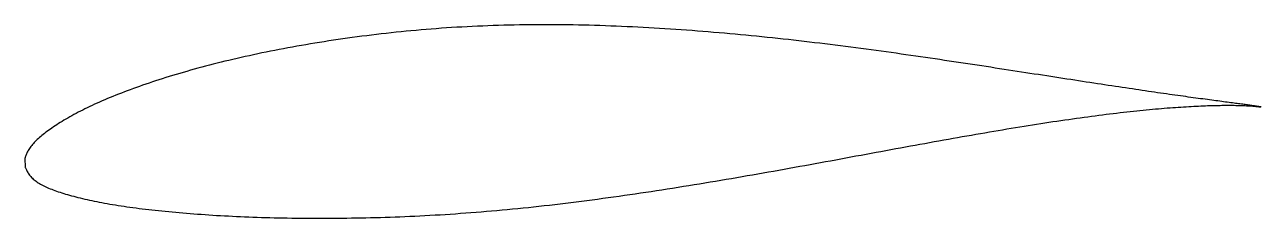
# Model space of a CAD drawing. Header units: metres. Extents: x -20.4 to 41.4, y -3.5 to 6.1.
import ezdxf

# ---------------------------------------------------------------- set-up
doc = ezdxf.new("R2010")
doc.units = ezdxf.units.M

msp = doc.modelspace()

# ---------------------------------------------------------------- linework, layer by layer
msp.add_lwpolyline([(41.371, 2), (41.37, 2), (41.367, 2.001), (41.361, 2.002), (41.352, 2.004), (41.342, 2.006), (41.329, 2.009), (41.313, 2.012), (41.295, 2.015), (41.275, 2.019), (41.253, 2.022), (41.228, 2.027), (41.2, 2.031), (41.171, 2.036), (41.139, 2.041), (41.104, 2.046), (41.068, 2.051), (41.029, 2.057), (40.987, 2.063), (40.944, 2.069), (40.898, 2.076), (40.849, 2.083), (40.799, 2.09), (40.746, 2.097), (40.69, 2.105), (40.632, 2.112), (40.572, 2.121), (40.51, 2.129), (40.446, 2.138), (40.379, 2.147), (40.309, 2.156), (40.238, 2.165), (40.164, 2.175), (40.088, 2.185), (40.01, 2.196), (39.929, 2.206), (39.846, 2.217), (39.761, 2.229), (39.674, 2.24), (39.584, 2.252), (39.492, 2.264), (39.398, 2.277), (39.302, 2.289), (39.204, 2.303), (39.103, 2.316), (39, 2.33), (38.895, 2.344), (38.787, 2.358), (38.678, 2.373), (38.566, 2.388), (38.453, 2.403), (38.337, 2.419), (38.218, 2.435), (38.098, 2.451), (37.976, 2.468), (37.851, 2.485), (37.725, 2.502), (37.596, 2.52), (37.465, 2.539), (37.333, 2.557), (37.198, 2.576), (37.061, 2.595), (36.922, 2.615), (36.781, 2.635), (36.637, 2.655), (36.492, 2.676), (36.345, 2.697), (36.196, 2.718), (36.045, 2.74), (35.892, 2.762), (35.737, 2.785), (35.58, 2.808), (35.421, 2.831), (35.26, 2.855), (35.098, 2.879), (34.933, 2.903), (34.766, 2.928), (34.598, 2.953), (34.428, 2.978), (34.256, 3.004), (34.082, 3.03), (33.906, 3.056), (33.728, 3.083), (33.549, 3.11), (33.368, 3.137), (33.185, 3.165), (33, 3.193), (32.814, 3.222), (32.626, 3.25), (32.436, 3.279), (32.244, 3.308), (32.051, 3.338), (31.856, 3.368), (31.66, 3.398), (31.461, 3.428), (31.262, 3.459), (31.06, 3.49), (30.857, 3.521), (30.653, 3.553), (30.447, 3.585), (30.239, 3.617), (30.03, 3.649), (29.819, 3.681), (29.607, 3.714), (29.393, 3.747), (29.178, 3.78), (28.961, 3.814), (28.743, 3.847), (28.524, 3.881), (28.303, 3.915), (28.081, 3.949), (27.857, 3.983), (27.633, 4.018), (27.406, 4.052), (27.179, 4.087), (26.95, 4.121), (26.72, 4.156), (26.489, 4.191), (26.256, 4.226), (26.022, 4.261), (25.787, 4.296), (25.551, 4.331), (25.314, 4.366), (25.075, 4.401), (24.836, 4.436), (24.595, 4.471), (24.353, 4.506), (24.11, 4.541), (23.867, 4.576), (23.622, 4.611), (23.376, 4.646), (23.129, 4.681), (22.881, 4.715), (22.632, 4.749), (22.382, 4.784), (22.132, 4.818), (21.88, 4.852), (21.628, 4.886), (21.374, 4.919), (21.12, 4.953), (20.865, 4.986), (20.609, 5.019), (20.353, 5.052), (20.095, 5.084), (19.837, 5.116), (19.579, 5.148), (19.319, 5.18), (19.059, 5.212), (18.798, 5.243), (18.537, 5.273), (18.275, 5.303), (18.012, 5.333), (17.749, 5.363), (17.485, 5.392), (17.221, 5.42), (16.956, 5.449), (16.691, 5.477), (16.425, 5.504), (16.159, 5.531), (15.893, 5.557), (15.626, 5.583), (15.358, 5.609), (15.091, 5.634), (14.822, 5.658), (14.554, 5.682), (14.285, 5.705), (14.016, 5.728), (13.747, 5.75), (13.478, 5.772), (13.208, 5.793), (12.938, 5.814), (12.668, 5.834), (12.398, 5.853), (12.127, 5.872), (11.857, 5.89), (11.586, 5.907), (11.315, 5.924), (11.045, 5.94), (10.774, 5.956), (10.503, 5.971), (10.233, 5.985), (9.962, 5.998), (9.691, 6.011), (9.421, 6.022), (9.15, 6.034), (8.88, 6.044), (8.61, 6.054), (8.34, 6.062), (8.07, 6.071), (7.8, 6.078), (7.531, 6.084), (7.261, 6.09), (6.992, 6.095), (6.724, 6.099), (6.455, 6.102), (6.187, 6.104), (5.92, 6.106), (5.652, 6.106), (5.386, 6.106), (5.119, 6.105), (4.853, 6.102), (4.587, 6.099), (4.322, 6.095), (4.058, 6.091), (3.794, 6.085), (3.53, 6.079), (3.267, 6.071), (3.004, 6.063), (2.743, 6.053), (2.481, 6.043), (2.221, 6.032), (1.961, 6.019), (1.701, 6.007), (1.443, 5.993), (1.185, 5.978), (0.928, 5.962), (0.671, 5.945), (0.416, 5.928), (0.161, 5.909), (-0.093, 5.89), (-0.346, 5.87), (-0.599, 5.849), (-0.85, 5.827), (-1.101, 5.804), (-1.35, 5.78), (-1.599, 5.756), (-1.847, 5.73), (-2.094, 5.704), (-2.34, 5.677), (-2.585, 5.649), (-2.828, 5.621), (-3.071, 5.592), (-3.313, 5.562), (-3.554, 5.531), (-3.793, 5.5), (-4.032, 5.468), (-4.269, 5.435), (-4.506, 5.401), (-4.741, 5.367), (-4.975, 5.333), (-5.207, 5.297), (-5.439, 5.261), (-5.669, 5.225), (-5.898, 5.187), (-6.126, 5.15), (-6.353, 5.112), (-6.578, 5.073), (-6.802, 5.033), (-7.025, 4.993), (-7.246, 4.952), (-7.466, 4.911), (-7.684, 4.87), (-7.901, 4.828), (-8.117, 4.785), (-8.331, 4.741), (-8.544, 4.698), (-8.756, 4.654), (-8.966, 4.609), (-9.174, 4.563), (-9.381, 4.518), (-9.586, 4.472), (-9.79, 4.425), (-9.993, 4.378), (-10.193, 4.331), (-10.392, 4.283), (-10.59, 4.234), (-10.786, 4.185), (-10.98, 4.136), (-11.173, 4.087), (-11.364, 4.037), (-11.553, 3.987), (-11.741, 3.936), (-11.927, 3.885), (-12.111, 3.834), (-12.294, 3.782), (-12.475, 3.731), (-12.654, 3.678), (-12.831, 3.626), (-13.006, 3.573), (-13.18, 3.52), (-13.352, 3.467), (-13.522, 3.414), (-13.69, 3.36), (-13.857, 3.306), (-14.021, 3.252), (-14.184, 3.198), (-14.345, 3.143), (-14.504, 3.089), (-14.661, 3.034), (-14.816, 2.979), (-14.969, 2.923), (-15.121, 2.868), (-15.27, 2.812), (-15.417, 2.757), (-15.563, 2.701), (-15.706, 2.645), (-15.847, 2.589), (-15.987, 2.533), (-16.124, 2.477), (-16.26, 2.42), (-16.393, 2.364), (-16.524, 2.307), (-16.653, 2.251), (-16.78, 2.194), (-16.906, 2.137), (-17.029, 2.08), (-17.149, 2.023), (-17.268, 1.967), (-17.385, 1.91), (-17.5, 1.853), (-17.612, 1.795), (-17.722, 1.738), (-17.83, 1.681), (-17.936, 1.624), (-18.04, 1.568), (-18.142, 1.511), (-18.241, 1.454), (-18.339, 1.397), (-18.434, 1.341), (-18.527, 1.285), (-18.618, 1.229), (-18.706, 1.174), (-18.793, 1.118), (-18.877, 1.063), (-18.959, 1.009), (-19.038, 0.955), (-19.116, 0.901), (-19.191, 0.847), (-19.264, 0.794), (-19.335, 0.741), (-19.403, 0.688), (-19.47, 0.636), (-19.534, 0.584), (-19.595, 0.532), (-19.655, 0.481), (-19.712, 0.429), (-19.767, 0.379), (-19.819, 0.328), (-19.869, 0.278), (-19.917, 0.228), (-19.963, 0.178), (-20.006, 0.128), (-20.047, 0.079), (-20.086, 0.03), (-20.123, -0.018), (-20.157, -0.066), (-20.188, -0.114), (-20.218, -0.16), (-20.245, -0.207), (-20.27, -0.252), (-20.292, -0.296), (-20.313, -0.34), (-20.331, -0.382), (-20.346, -0.422), (-20.36, -0.461), (-20.371, -0.496), (-20.38, -0.528), (-20.387, -0.555), (-20.392, -0.577), (-20.395, -0.59), (-20.377, -0.985), (-20.376, -0.988), (-20.372, -0.997), (-20.365, -1.012), (-20.356, -1.034), (-20.344, -1.065), (-20.329, -1.1), (-20.312, -1.138), (-20.292, -1.179), (-20.27, -1.22), (-20.246, -1.262), (-20.219, -1.305), (-20.19, -1.347), (-20.159, -1.389), (-20.125, -1.43), (-20.089, -1.471), (-20.05, -1.511), (-20.01, -1.55), (-19.967, -1.589), (-19.922, -1.628), (-19.874, -1.665), (-19.824, -1.703), (-19.772, -1.739), (-19.718, -1.775), (-19.661, -1.81), (-19.602, -1.845), (-19.541, -1.879), (-19.477, -1.912), (-19.411, -1.945), (-19.343, -1.978), (-19.273, -2.01), (-19.2, -2.041), (-19.126, -2.072), (-19.049, -2.103), (-18.969, -2.133), (-18.888, -2.163), (-18.804, -2.193), (-18.718, -2.222), (-18.63, -2.251), (-18.539, -2.281), (-18.447, -2.309), (-18.352, -2.338), (-18.255, -2.367), (-18.156, -2.395), (-18.054, -2.423), (-17.95, -2.451), (-17.845, -2.479), (-17.737, -2.507), (-17.627, -2.534), (-17.514, -2.561), (-17.4, -2.588), (-17.284, -2.615), (-17.165, -2.641), (-17.044, -2.667), (-16.921, -2.693), (-16.797, -2.718), (-16.67, -2.743), (-16.541, -2.767), (-16.41, -2.792), (-16.277, -2.816), (-16.141, -2.839), (-16.004, -2.862), (-15.865, -2.885), (-15.724, -2.907), (-15.581, -2.929), (-15.436, -2.951), (-15.288, -2.972), (-15.139, -2.993), (-14.988, -3.014), (-14.835, -3.034), (-14.68, -3.054), (-14.524, -3.073), (-14.365, -3.092), (-14.204, -3.111), (-14.042, -3.13), (-13.878, -3.148), (-13.711, -3.166), (-13.543, -3.183), (-13.373, -3.201), (-13.202, -3.217), (-13.028, -3.234), (-12.853, -3.25), (-12.676, -3.265), (-12.497, -3.281), (-12.317, -3.296), (-12.134, -3.31), (-11.95, -3.324), (-11.765, -3.338), (-11.577, -3.351), (-11.388, -3.364), (-11.197, -3.377), (-11.005, -3.389), (-10.811, -3.401), (-10.615, -3.412), (-10.418, -3.423), (-10.219, -3.434), (-10.019, -3.444), (-9.817, -3.454), (-9.614, -3.463), (-9.409, -3.471), (-9.202, -3.48), (-8.994, -3.488), (-8.784, -3.495), (-8.574, -3.502), (-8.361, -3.508), (-8.147, -3.514), (-7.932, -3.519), (-7.715, -3.524), (-7.498, -3.529), (-7.278, -3.533), (-7.057, -3.536), (-6.835, -3.539), (-6.612, -3.541), (-6.387, -3.543), (-6.161, -3.544), (-5.934, -3.546), (-5.706, -3.546), (-5.476, -3.546), (-5.245, -3.545), (-5.013, -3.543), (-4.78, -3.542), (-4.546, -3.54), (-4.31, -3.537), (-4.074, -3.533), (-3.836, -3.529), (-3.597, -3.525), (-3.357, -3.52), (-3.117, -3.514), (-2.875, -3.508), (-2.632, -3.501), (-2.388, -3.494), (-2.143, -3.486), (-1.897, -3.477), (-1.65, -3.468), (-1.403, -3.458), (-1.154, -3.447), (-0.905, -3.436), (-0.655, -3.424), (-0.404, -3.411), (-0.152, -3.397), (0.101, -3.383), (0.354, -3.368), (0.609, -3.353), (0.864, -3.336), (1.119, -3.319), (1.376, -3.301), (1.633, -3.283), (1.89, -3.263), (2.149, -3.243), (2.407, -3.222), (2.667, -3.201), (2.927, -3.178), (3.188, -3.156), (3.449, -3.132), (3.711, -3.107), (3.973, -3.082), (4.235, -3.057), (4.498, -3.03), (4.762, -3.002), (5.026, -2.974), (5.29, -2.946), (5.555, -2.917), (5.82, -2.886), (6.086, -2.856), (6.351, -2.824), (6.617, -2.792), (6.884, -2.76), (7.15, -2.727), (7.417, -2.693), (7.684, -2.658), (7.951, -2.623), (8.219, -2.588), (8.486, -2.552), (8.754, -2.515), (9.022, -2.478), (9.29, -2.441), (9.558, -2.402), (9.826, -2.364), (10.094, -2.325), (10.362, -2.285), (10.63, -2.245), (10.898, -2.205), (11.166, -2.164), (11.434, -2.123), (11.702, -2.081), (11.97, -2.039), (12.238, -1.997), (12.505, -1.954), (12.773, -1.911), (13.04, -1.868), (13.307, -1.824), (13.574, -1.78), (13.84, -1.736), (14.107, -1.692), (14.373, -1.647), (14.639, -1.602), (14.904, -1.557), (15.169, -1.512), (15.434, -1.466), (15.698, -1.42), (15.962, -1.375), (16.226, -1.329), (16.489, -1.282), (16.751, -1.236), (17.013, -1.19), (17.275, -1.143), (17.536, -1.096), (17.797, -1.05), (18.057, -1.003), (18.316, -0.956), (18.575, -0.909), (18.833, -0.862), (19.091, -0.815), (19.348, -0.768), (19.604, -0.721), (19.86, -0.674), (20.115, -0.628), (20.369, -0.581), (20.623, -0.534), (20.875, -0.488), (21.127, -0.441), (21.379, -0.395), (21.629, -0.349), (21.878, -0.303), (22.127, -0.257), (22.375, -0.211), (22.622, -0.166), (22.867, -0.12), (23.112, -0.075), (23.357, -0.031), (23.6, 0.014), (23.842, 0.058), (24.083, 0.102), (24.323, 0.146), (24.562, 0.19), (24.8, 0.233), (25.037, 0.276), (25.273, 0.318), (25.507, 0.36), (25.741, 0.402), (25.974, 0.443), (26.205, 0.484), (26.435, 0.525), (26.664, 0.565), (26.892, 0.605), (27.118, 0.644), (27.343, 0.683), (27.567, 0.722), (27.79, 0.76), (28.011, 0.798), (28.231, 0.835), (28.45, 0.872), (28.668, 0.908), (28.884, 0.944), (29.098, 0.979), (29.312, 1.014), (29.524, 1.048), (29.734, 1.082), (29.943, 1.115), (30.151, 1.147), (30.357, 1.179), (30.561, 1.211), (30.764, 1.242), (30.966, 1.272), (31.166, 1.302), (31.364, 1.331), (31.561, 1.36), (31.757, 1.388), (31.95, 1.416), (32.143, 1.443), (32.333, 1.469), (32.522, 1.495), (32.709, 1.52), (32.895, 1.545), (33.079, 1.569), (33.261, 1.592), (33.441, 1.615), (33.62, 1.638), (33.797, 1.659), (33.972, 1.681), (34.146, 1.701), (34.318, 1.721), (34.487, 1.741), (34.656, 1.76), (34.822, 1.778), (34.986, 1.795), (35.149, 1.813), (35.31, 1.829), (35.469, 1.845), (35.626, 1.861), (35.781, 1.876), (35.934, 1.89), (36.085, 1.904), (36.235, 1.917), (36.382, 1.93), (36.528, 1.942), (36.671, 1.954), (36.813, 1.965), (36.953, 1.975), (37.09, 1.985), (37.226, 1.995), (37.359, 2.003), (37.491, 2.012), (37.62, 2.02), (37.748, 2.028), (37.873, 2.034), (37.997, 2.041), (38.118, 2.047), (38.237, 2.053), (38.354, 2.058), (38.469, 2.063), (38.582, 2.067), (38.693, 2.071), (38.801, 2.074), (38.908, 2.077), (39.012, 2.08), (39.114, 2.082), (39.214, 2.084), (39.312, 2.086), (39.407, 2.087), (39.501, 2.088), (39.592, 2.089), (39.681, 2.089), (39.768, 2.089), (39.853, 2.089), (39.935, 2.088), (40.015, 2.087), (40.093, 2.086), (40.169, 2.085), (40.242, 2.083), (40.313, 2.081), (40.382, 2.079), (40.449, 2.077), (40.513, 2.075), (40.575, 2.072), (40.635, 2.069), (40.692, 2.066), (40.747, 2.063), (40.8, 2.06), (40.85, 2.057), (40.899, 2.054), (40.945, 2.05), (40.988, 2.047), (41.029, 2.043), (41.068, 2.04), (41.105, 2.036), (41.139, 2.033), (41.171, 2.029), (41.201, 2.026), (41.228, 2.023), (41.253, 2.02), (41.275, 2.017), (41.295, 2.014), (41.313, 2.011), (41.329, 2.008), (41.342, 2.006), (41.352, 2.004), (41.361, 2.002), (41.367, 2.001), (41.37, 2), (41.371, 2)], close=True)

doc.saveas('drawing.dxf')
